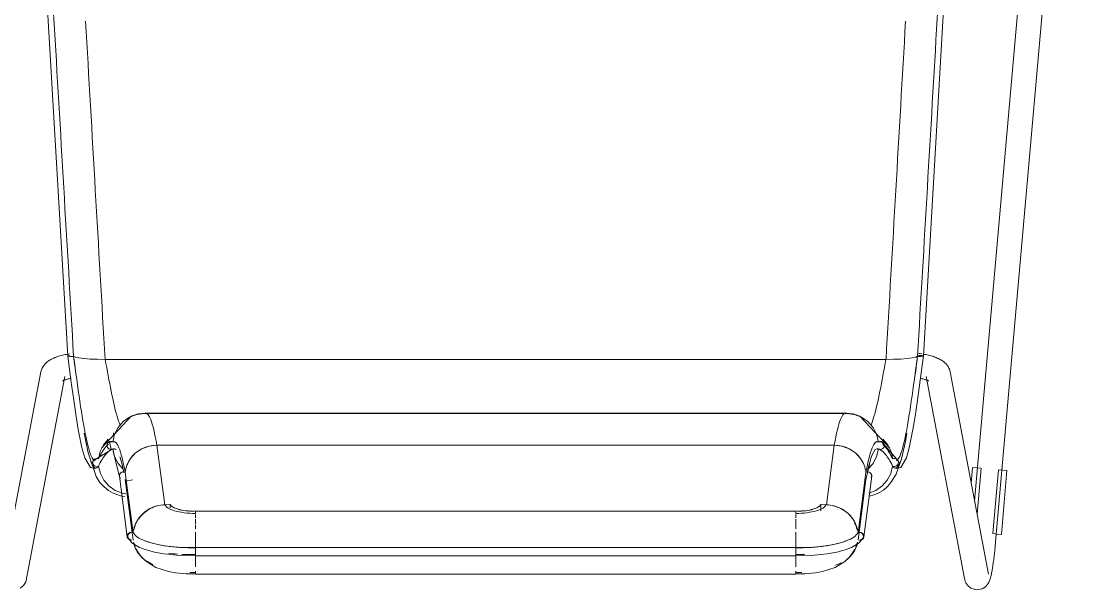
# Model space of a CAD drawing. Header units: millimetres. Extents: x 155927 to 326028, y -36033 to 97293.
# Drawn here: x 181258 to 181776, y 11463 to 11742 of the extents above; entities that cross this region are included whole.
import ezdxf

# ---------------------------------------------------------------- set-up
doc = ezdxf.new("R2010")
doc.units = ezdxf.units.MM
doc.header["$MEASUREMENT"] = 0
doc.layers.add('I-FURN', color=8, linetype='CONTINUOUS', lineweight=9)

msp = doc.modelspace()

# ---------------------------------------------------------------- linework, layer by layer
at = {"layer": 'I-FURN'}
for p, q in [((181763.88, 11930.92), (181726.58, 11506.42)), ((181736.88, 11486.55), (181775.83, 11929.87)), ((181281.16, 11577.84), (181261.88, 11909.75)), ((181701.4, 11577.84), (181720.68, 11909.75)), ((181279.23, 11578.34), (181279.89, 11578.49)), ((181279.89, 11578.49), (181280.57, 11578.62)), ((181280.57, 11578.62), (181281.27, 11578.75)), ((181281.27, 11578.75), (181281.97, 11578.86)), ((181699.87, 11578.97), (181699.15, 11579.07)), ((181700.59, 11578.86), (181699.87, 11578.97)), ((181701.99, 11578.62), (181701.29, 11578.75)), ((181702.67, 11578.49), (181701.99, 11578.62)), ((181703.33, 11578.34), (181702.67, 11578.49)), ((181269.03, 11572.66), (181269.51, 11573.35)), ((181269.51, 11573.35), (181270.02, 11573.95)), ((181270.02, 11573.95), (181270.55, 11574.47)), ((181270.55, 11574.47), (181271.08, 11574.92)), ((181271.08, 11574.92), (181271.61, 11575.32)), ((181271.61, 11575.32), (181272.14, 11575.68)), ((181272.14, 11575.68), (181272.68, 11576)), ((181272.68, 11576), (181273.22, 11576.29)), ((181273.22, 11576.29), (181273.77, 11576.57)), ((181273.77, 11576.57), (181274.33, 11576.82)), ((181274.33, 11576.82), (181274.9, 11577.05)), ((181274.9, 11577.05), (181275.48, 11577.27)), ((181275.48, 11577.27), (181276.08, 11577.48)), ((181276.08, 11577.48), (181276.68, 11577.67)), ((181276.68, 11577.67), (181277.3, 11577.86)), ((181277.3, 11577.86), (181277.93, 11578.03)), ((181277.93, 11578.03), (181278.57, 11578.19)), ((181278.57, 11578.19), (181279.23, 11578.34)), ((181281.16, 11577.84), (181281.22, 11577.89)), ((181281.23, 11577.89), (181281.17, 11577.84)), ((181281.17, 11577.84), (181282.72, 11565.98)), ((181281.7, 11577.99), (181281.41, 11577.94)), ((181281.41, 11577.94), (181281.7, 11577.99)), ((181281.43, 11577.73), (181281.73, 11577.69)), ((181281.73, 11577.69), (181281.43, 11577.73)), ((181282.08, 11578.02), (181281.7, 11577.99)), ((181281.7, 11577.99), (181282.08, 11578.02)), ((181281.73, 11577.69), (181282.12, 11577.66)), ((181282.11, 11577.66), (181281.73, 11577.69)), ((181282.57, 11577.64), (181282.11, 11577.66)), ((181282.12, 11577.66), (181282.57, 11577.64)), ((181282.57, 11577.64), (181283.06, 11577.63)), ((181283.06, 11577.63), (181282.57, 11577.64)), ((181283.06, 11577.63), (181283.56, 11577.63)), ((181283.56, 11577.63), (181283.06, 11577.63)), ((181283.56, 11577.63), (181284.03, 11577.65)), ((181284.03, 11577.65), (181283.56, 11577.63)), ((181284.93, 11577.25), (181284.03, 11577.65)), ((181284.03, 11577.65), (181284.93, 11577.25)), ((181286.67, 11576.88), (181284.93, 11577.25)), ((181284.93, 11577.25), (181286.68, 11576.88)), ((181289.14, 11576.57), (181286.68, 11576.88)), ((181286.68, 11576.88), (181289.17, 11576.57)), ((181292.23, 11576.33), (181289.17, 11576.57)), ((181289.17, 11576.57), (181292.28, 11576.33)), ((181295.75, 11576.18), (181292.27, 11576.33)), ((181292.28, 11576.33), (181295.81, 11576.18)), ((181299.5, 11576.12), (181295.81, 11576.18)), ((181295.81, 11576.18), (181299.58, 11576.12)), ((181299.58, 11576.12), (181682.98, 11576.12)), ((181683.06, 11576.12), (181299.58, 11576.12)), ((181682.98, 11576.12), (181686.75, 11576.18)), ((181686.75, 11576.18), (181683.06, 11576.12)), ((181686.75, 11576.18), (181690.28, 11576.33)), ((181690.29, 11576.33), (181686.81, 11576.18)), ((181690.28, 11576.33), (181693.39, 11576.57)), ((181693.39, 11576.57), (181690.33, 11576.33)), ((181693.39, 11576.57), (181695.88, 11576.88)), ((181695.88, 11576.88), (181693.42, 11576.57)), ((181695.88, 11576.88), (181697.63, 11577.25)), ((181697.63, 11577.25), (181695.89, 11576.88)), ((181698.53, 11577.65), (181697.63, 11577.25)), ((181697.63, 11577.25), (181698.53, 11577.65)), ((181698.53, 11577.65), (181699, 11577.63)), ((181699, 11577.63), (181698.53, 11577.65)), ((181699, 11577.63), (181699.5, 11577.63)), ((181699.5, 11577.63), (181699, 11577.63)), ((181699.54, 11578.05), (181699.04, 11578.05)), ((181699.04, 11578.05), (181699.54, 11578.05)), ((181699.5, 11577.63), (181699.99, 11577.64)), ((181699.99, 11577.64), (181699.5, 11577.63)), ((181700.03, 11578.04), (181699.54, 11578.05)), ((181699.54, 11578.05), (181700.03, 11578.04)), ((181701.39, 11577.84), (181699.84, 11565.98)), ((181699.99, 11577.64), (181700.44, 11577.66)), ((181700.45, 11577.66), (181699.99, 11577.64)), ((181700.48, 11578.02), (181700.03, 11578.04)), ((181700.03, 11578.04), (181700.48, 11578.02)), ((181700.44, 11577.66), (181700.83, 11577.69)), ((181700.83, 11577.69), (181700.45, 11577.66)), ((181700.86, 11577.99), (181700.48, 11578.02)), ((181700.48, 11578.02), (181700.86, 11577.99)), ((181700.83, 11577.69), (181701.13, 11577.73)), ((181701.13, 11577.73), (181700.83, 11577.69)), ((181701.15, 11577.94), (181700.86, 11577.99)), ((181700.86, 11577.99), (181701.15, 11577.94)), ((181701.13, 11577.73), (181701.32, 11577.78)), ((181701.33, 11577.78), (181701.13, 11577.73)), ((181701.33, 11577.89), (181701.15, 11577.94)), ((181701.15, 11577.94), (181701.34, 11577.89)), ((181701.32, 11577.78), (181701.39, 11577.84)), ((181701.39, 11577.84), (181701.33, 11577.89)), ((181701.4, 11577.84), (181701.33, 11577.78)), ((181701.34, 11577.89), (181701.4, 11577.84)), ((181703.99, 11578.19), (181703.33, 11578.34)), ((181704.63, 11578.03), (181703.99, 11578.19)), ((181705.26, 11577.86), (181704.63, 11578.03)), ((181705.88, 11577.67), (181705.26, 11577.86)), ((181706.48, 11577.48), (181705.88, 11577.67)), ((181707.08, 11577.27), (181706.48, 11577.48)), ((181707.66, 11577.05), (181707.08, 11577.27)), ((181708.23, 11576.82), (181707.66, 11577.05)), ((181708.79, 11576.57), (181708.23, 11576.82)), ((181709.34, 11576.29), (181708.79, 11576.57)), ((181709.88, 11576), (181709.34, 11576.29)), ((181710.42, 11575.68), (181709.88, 11576)), ((181710.95, 11575.32), (181710.42, 11575.68)), ((181711.48, 11574.92), (181710.95, 11575.32)), ((181712.01, 11574.47), (181711.48, 11574.92)), ((181712.54, 11573.95), (181712.01, 11574.47)), ((181713.05, 11573.35), (181712.54, 11573.95)), ((181713.53, 11572.66), (181713.05, 11573.35)), ((181267.97, 11569.99), (181249.16, 11470.7)), ((181267.97, 11569.99), (181268.23, 11570.98)), ((181268.23, 11570.98), (181268.59, 11571.87)), ((181268.59, 11571.87), (181269.03, 11572.66)), ((181713.97, 11571.87), (181713.53, 11572.66)), ((181714.33, 11570.98), (181713.97, 11571.87)), ((181714.59, 11569.99), (181714.33, 11570.98)), ((181733.4, 11470.7), (181714.59, 11569.99)), ((181260.95, 11468.47), (181279.76, 11567.76)), ((181278.54, 11565.53), (181278.57, 11565.54)), ((181278.57, 11565.54), (181278.64, 11565.59)), ((181278.64, 11565.59), (181278.73, 11565.63)), ((181278.73, 11565.63), (181278.88, 11565.71)), ((181278.88, 11565.71), (181279.07, 11565.8)), ((181279.07, 11565.8), (181279.31, 11565.89)), ((181279.31, 11565.89), (181279.57, 11565.99)), ((181279.57, 11565.99), (181279.88, 11566.1)), ((181279.88, 11566.1), (181280.21, 11566.21)), ((181280.21, 11566.21), (181280.58, 11566.31)), ((181280.58, 11566.31), (181280.97, 11566.42)), ((181280.97, 11566.42), (181281.4, 11566.53)), ((181281.4, 11566.53), (181281.84, 11566.63)), ((181281.84, 11566.63), (181282.31, 11566.73)), ((181282.31, 11566.73), (181282.8, 11566.83)), ((181282.72, 11565.98), (181284.07, 11556.05)), ((181699.84, 11565.98), (181698.49, 11556.05)), ((181700.25, 11566.73), (181699.76, 11566.83)), ((181700.72, 11566.63), (181700.25, 11566.73)), ((181701.16, 11566.53), (181700.72, 11566.63)), ((181701.59, 11566.42), (181701.16, 11566.53)), ((181701.98, 11566.31), (181701.59, 11566.42)), ((181702.35, 11566.21), (181701.98, 11566.31)), ((181702.68, 11566.1), (181702.35, 11566.21)), ((181702.99, 11565.99), (181702.68, 11566.1)), ((181702.8, 11567.76), (181721.61, 11468.47)), ((181703.25, 11565.89), (181702.99, 11565.99)), ((181703.49, 11565.8), (181703.25, 11565.89)), ((181703.68, 11565.71), (181703.49, 11565.8)), ((181703.83, 11565.63), (181703.68, 11565.71)), ((181703.92, 11565.59), (181703.83, 11565.63)), ((181703.99, 11565.54), (181703.92, 11565.59)), ((181704.02, 11565.53), (181703.99, 11565.54)), ((181284.07, 11556.05), (181285.26, 11548.03)), ((181698.49, 11556.05), (181697.3, 11548.03)), ((181285.26, 11548.03), (181286.29, 11541.72)), ((181297.71, 11532.5), (181312.31, 11548.2)), ((181311.53, 11547.78), (181308.39, 11545.61)), ((181308.39, 11545.6), (181311.53, 11547.77)), ((181311.21, 11547.6), (181315.68, 11549.33)), ((181315.1, 11549.15), (181311.53, 11547.78)), ((181311.53, 11547.77), (181315.1, 11549.14)), ((181312.31, 11548.2), (181314.24, 11548.9)), ((181315.1, 11549.14), (181318.89, 11549.62)), ((181318.89, 11549.62), (181315.1, 11549.15)), ((181315.68, 11549.33), (181319.43, 11549.77)), ((181318.89, 11549.62), (181663.67, 11549.62)), ((181663.67, 11549.62), (181318.89, 11549.62)), ((181358.33, 11549.77), (181319.43, 11549.77)), ((181663.13, 11549.77), (181358.33, 11549.77)), ((181666.88, 11549.33), (181663.13, 11549.77)), ((181663.67, 11549.62), (181667.46, 11549.14)), ((181667.46, 11549.15), (181663.67, 11549.62)), ((181671.35, 11547.6), (181666.88, 11549.33)), ((181671.03, 11547.78), (181667.46, 11549.15)), ((181667.46, 11549.14), (181671.03, 11547.77)), ((181670.25, 11548.2), (181668.32, 11548.9)), ((181684.85, 11532.5), (181670.25, 11548.2)), ((181674.17, 11545.61), (181671.03, 11547.78)), ((181671.03, 11547.77), (181674.17, 11545.6)), ((181697.3, 11548.03), (181696.27, 11541.72)), ((181305.88, 11542.74), (181304.13, 11539.34)), ((181304.13, 11539.34), (181305.89, 11542.73)), ((181308.39, 11545.61), (181305.88, 11542.74)), ((181305.89, 11542.73), (181308.39, 11545.6)), ((181676.68, 11542.74), (181674.17, 11545.61)), ((181674.17, 11545.6), (181676.67, 11542.73)), ((181676.67, 11542.73), (181678.43, 11539.34)), ((181678.43, 11539.34), (181676.68, 11542.74)), ((181286.29, 11541.72), (181288.09, 11532.7)), ((181289.27, 11539.92), (181291.17, 11530.26)), ((181304.13, 11539.34), (181303.24, 11535.63)), ((181679.32, 11535.63), (181678.43, 11539.34)), ((181692.55, 11535.86), (181693.29, 11539.92)), ((181696.27, 11541.72), (181694.47, 11532.7)), ((181288.09, 11532.7), (181289.5, 11527.7)), ((181293.6, 11526.31), (181302.99, 11532.02)), ((181298.65, 11534.18), (181297.01, 11530.85)), ((181297.02, 11530.85), (181298.66, 11534.17)), ((181301.05, 11537.01), (181298.65, 11534.18)), ((181298.66, 11534.18), (181301.05, 11537.01)), ((181300.46, 11534.37), (181300.39, 11533.87)), ((181300.39, 11533.87), (181300.46, 11533.38)), ((181300.4, 11533.87), (181300.46, 11534.36)), ((181300.46, 11533.38), (181300.4, 11533.87)), ((181300.46, 11534.36), (181300.65, 11534.83)), ((181300.65, 11534.83), (181300.46, 11534.37)), ((181300.65, 11532.92), (181300.46, 11533.38)), ((181300.46, 11533.38), (181300.65, 11532.92)), ((181300.65, 11534.83), (181300.95, 11535.23)), ((181300.94, 11535.23), (181300.65, 11534.83)), ((181300.95, 11532.52), (181300.65, 11532.92)), ((181300.65, 11532.92), (181300.94, 11532.52)), ((181301.33, 11535.54), (181300.94, 11535.23)), ((181300.94, 11532.52), (181301.33, 11532.2)), ((181300.95, 11535.23), (181301.33, 11535.54)), ((181301.33, 11532.21), (181300.95, 11532.52)), ((181301.78, 11535.75), (181301.33, 11535.54)), ((181301.33, 11535.54), (181301.78, 11535.74)), ((181301.78, 11532.01), (181301.33, 11532.21)), ((181301.33, 11532.2), (181301.78, 11532)), ((181301.42, 11535.6), (181304.3, 11535.64)), ((181301.72, 11535.73), (181302.56, 11531.84)), ((181301.78, 11535.74), (181302.27, 11535.83)), ((181302.27, 11535.83), (181301.78, 11535.75)), ((181302.27, 11531.92), (181301.78, 11532.01)), ((181301.78, 11532), (181302.27, 11531.92)), ((181302.27, 11535.83), (181302.77, 11535.79)), ((181302.77, 11535.79), (181302.27, 11535.83)), ((181302.77, 11531.96), (181302.27, 11531.92)), ((181302.27, 11531.92), (181302.77, 11531.96)), ((181302.77, 11535.79), (181303.24, 11535.63)), ((181303.24, 11535.63), (181302.77, 11535.79)), ((181303.24, 11532.12), (181302.77, 11531.96)), ((181302.77, 11531.96), (181303.24, 11532.12)), ((181303.24, 11532.12), (181304.13, 11528.41)), ((181303.59, 11530.27), (181303.27, 11532.14)), ((181317.61, 11532.23), (181314.49, 11530.15)), ((181321.15, 11533.54), (181317.61, 11532.23)), ((181324.92, 11534.02), (181321.15, 11533.54)), ((181328.78, 11504.74), (181324.92, 11534.02)), ((181324.92, 11534.02), (181657.64, 11534.02)), ((181657.64, 11534.02), (181324.92, 11534.02)), ((181657.64, 11534.02), (181653.78, 11504.74)), ((181661.41, 11533.54), (181657.64, 11534.02)), ((181664.95, 11532.23), (181661.41, 11533.54)), ((181668.07, 11530.15), (181664.95, 11532.23)), ((181681.14, 11535.6), (181678.26, 11535.64)), ((181678.43, 11528.41), (181679.32, 11532.12)), ((181679.32, 11535.63), (181679.79, 11535.79)), ((181679.79, 11535.79), (181679.32, 11535.63)), ((181679.79, 11531.96), (181679.32, 11532.12)), ((181679.32, 11532.12), (181679.79, 11531.96)), ((181680, 11531.84), (181679.57, 11532.02)), ((181679.79, 11535.79), (181680.29, 11535.83)), ((181680.29, 11535.83), (181679.79, 11535.79)), ((181680.29, 11531.92), (181679.79, 11531.96)), ((181679.79, 11531.96), (181680.29, 11531.92)), ((181680.29, 11535.83), (181680.78, 11535.74)), ((181680.78, 11535.75), (181680.29, 11535.83)), ((181680.78, 11532.01), (181680.29, 11531.92)), ((181680.29, 11531.92), (181680.78, 11532)), ((181681.23, 11535.54), (181680.78, 11535.75)), ((181680.78, 11535.74), (181681.23, 11535.54)), ((181681.23, 11532.21), (181680.78, 11532.01)), ((181680.78, 11532), (181681.23, 11532.2)), ((181688.96, 11526.31), (181680.84, 11535.73)), ((181681.23, 11535.54), (181681.61, 11535.23)), ((181681.62, 11535.23), (181681.23, 11535.54)), ((181681.61, 11532.52), (181681.23, 11532.21)), ((181681.23, 11532.2), (181681.62, 11532.52)), ((181681.51, 11537.01), (181683.9, 11534.17)), ((181683.91, 11534.18), (181681.51, 11537.01)), ((181681.61, 11535.23), (181681.91, 11534.83)), ((181681.91, 11532.92), (181681.61, 11532.52)), ((181681.91, 11534.83), (181681.62, 11535.23)), ((181681.62, 11532.52), (181681.91, 11532.92)), ((181681.91, 11534.83), (181682.1, 11534.36)), ((181682.1, 11534.37), (181681.91, 11534.83)), ((181682.1, 11533.38), (181681.91, 11532.92)), ((181681.91, 11532.92), (181682.1, 11533.38)), ((181682.17, 11533.87), (181682.1, 11534.37)), ((181682.1, 11534.36), (181682.16, 11533.87)), ((181682.16, 11533.87), (181682.1, 11533.38)), ((181682.1, 11533.38), (181682.17, 11533.87)), ((181683.9, 11534.17), (181685.54, 11530.85)), ((181685.55, 11530.85), (181683.91, 11534.18)), ((181690.66, 11527.34), (181692.55, 11535.86)), ((181694.47, 11532.7), (181693.06, 11527.7)), ((181289.5, 11527.7), (181292.27, 11523.07)), ((181291.17, 11530.26), (181295.16, 11518.55)), ((181293.93, 11526.8), (181293.64, 11526.4)), ((181293.65, 11526.4), (181293.94, 11526.8)), ((181294.31, 11527.12), (181293.93, 11526.8)), ((181293.94, 11526.8), (181294.31, 11527.12)), ((181294.31, 11527.12), (181294.76, 11527.33)), ((181294.76, 11527.33), (181294.31, 11527.12)), ((181294.76, 11527.33), (181295.25, 11527.42)), ((181295.25, 11527.42), (181294.76, 11527.33)), ((181295.25, 11527.42), (181295.75, 11527.39)), ((181295.75, 11527.39), (181295.25, 11527.42)), ((181295.75, 11527.39), (181296.23, 11527.24)), ((181296.23, 11527.24), (181295.75, 11527.39)), ((181296.23, 11527.24), (181297.02, 11530.85)), ((181297.01, 11530.85), (181296.23, 11527.24)), ((181306.56, 11518.66), (181303.59, 11530.27)), ((181304.13, 11528.41), (181305.88, 11525.01)), ((181314.49, 11530.15), (181312.01, 11527.41)), ((181670.55, 11527.41), (181668.07, 11530.15)), ((181676.68, 11525.01), (181678.43, 11528.41)), ((181685.54, 11530.85), (181686.33, 11527.24)), ((181686.33, 11527.24), (181685.55, 11530.85)), ((181686.33, 11527.24), (181686.81, 11527.39)), ((181686.81, 11527.39), (181686.33, 11527.24)), ((181686.81, 11527.39), (181687.31, 11527.42)), ((181687.31, 11527.42), (181686.81, 11527.39)), ((181687.31, 11527.42), (181687.8, 11527.33)), ((181687.8, 11527.33), (181687.31, 11527.42)), ((181687.8, 11527.33), (181688.25, 11527.12)), ((181688.25, 11527.12), (181687.8, 11527.33)), ((181687.99, 11519.71), (181690.66, 11527.34)), ((181688.25, 11527.12), (181688.62, 11526.8)), ((181688.63, 11526.8), (181688.25, 11527.12)), ((181688.62, 11526.8), (181688.91, 11526.4)), ((181688.92, 11526.4), (181688.63, 11526.8)), ((181693.06, 11527.7), (181690.29, 11523.07)), ((181292.27, 11523.07), (181294.46, 11522.53)), ((181293.46, 11525.94), (181293.4, 11525.45)), ((181293.4, 11525.45), (181293.47, 11524.97)), ((181293.41, 11525.45), (181293.46, 11525.94)), ((181293.48, 11524.97), (181293.41, 11525.45)), ((181293.46, 11525.94), (181293.65, 11526.4)), ((181293.64, 11526.4), (181293.46, 11525.94)), ((181293.47, 11524.97), (181293.67, 11524.52)), ((181293.67, 11524.52), (181293.48, 11524.97)), ((181293.97, 11524.12), (181293.67, 11524.52)), ((181293.67, 11524.52), (181293.97, 11524.12)), ((181294.36, 11523.82), (181293.97, 11524.12)), ((181293.97, 11524.12), (181294.36, 11523.81)), ((181294.82, 11523.62), (181294.36, 11523.82)), ((181294.36, 11523.81), (181294.81, 11523.62)), ((181294.46, 11522.53), (181295.37, 11522.83)), ((181294.81, 11523.62), (181295.31, 11523.54)), ((181295.31, 11523.55), (181294.82, 11523.62)), ((181296.28, 11523.75), (181295.81, 11523.59)), ((181295.81, 11523.59), (181296.28, 11523.75)), ((181296.43, 11522.8), (181296.28, 11523.75)), ((181296.28, 11523.75), (181297.18, 11520.12)), ((181305.88, 11525.01), (181308.39, 11522.14)), ((181674.41, 11522.61), (181673.04, 11516.32)), ((181674.17, 11522.14), (181676.68, 11525.01)), ((181675.17, 11525.04), (181674.41, 11522.61)), ((181685.38, 11520.12), (181686.28, 11523.75)), ((181686.28, 11523.75), (181686.13, 11522.8)), ((181686.75, 11523.59), (181686.28, 11523.75)), ((181686.28, 11523.75), (181686.75, 11523.59)), ((181687.25, 11523.55), (181686.75, 11523.59)), ((181686.75, 11523.59), (181687.25, 11523.54)), ((181688.1, 11522.53), (181687.19, 11522.83)), ((181687.74, 11523.62), (181687.25, 11523.55)), ((181687.25, 11523.54), (181687.75, 11523.62)), ((181688.2, 11523.82), (181687.74, 11523.62)), ((181687.75, 11523.62), (181688.2, 11523.81)), ((181690.29, 11523.07), (181688.1, 11522.53)), ((181688.59, 11524.12), (181688.2, 11523.82)), ((181688.2, 11523.81), (181688.59, 11524.12)), ((181688.89, 11524.52), (181688.59, 11524.12)), ((181688.59, 11524.12), (181688.89, 11524.52)), ((181688.81, 11526.58), (181688.93, 11526.37)), ((181689.08, 11524.97), (181688.89, 11524.52)), ((181688.89, 11524.52), (181689.09, 11524.97)), ((181688.91, 11526.4), (181689.1, 11525.94)), ((181689.1, 11525.94), (181688.92, 11526.4)), ((181689.15, 11525.45), (181689.08, 11524.97)), ((181689.09, 11524.97), (181689.16, 11525.45)), ((181689.1, 11525.94), (181689.15, 11525.45)), ((181689.16, 11525.45), (181689.1, 11525.94)), ((181725.55, 11523.05), (181724.85, 11515.16)), ((181725.55, 11523.05), (181727.59, 11522.87)), ((181727.59, 11522.87), (181729.65, 11522.69)), ((181727.79, 11500.08), (181729.78, 11522.68)), ((181738.22, 11521.94), (181735.46, 11490.53)), ((181738.35, 11521.93), (181740.41, 11521.75)), ((181742.46, 11521.57), (181739.7, 11490.16)), ((181740.41, 11521.75), (181742.46, 11521.57)), ((181295.16, 11518.55), (181296.98, 11515.72)), ((181297.18, 11520.12), (181298.92, 11516.8)), ((181298.92, 11516.8), (181301.4, 11513.98)), ((181306.6, 11519.44), (181306.53, 11518.97)), ((181306.53, 11518.97), (181306.6, 11518.5)), ((181310.4, 11488.96), (181306.55, 11518.74)), ((181306.79, 11519.88), (181306.6, 11519.44)), ((181306.6, 11518.5), (181306.79, 11518.06)), ((181307.08, 11520.26), (181306.79, 11519.88)), ((181306.79, 11518.06), (181307.08, 11517.68)), ((181307.47, 11520.57), (181307.08, 11520.26)), ((181307.92, 11520.76), (181307.47, 11520.57)), ((181308.41, 11520.84), (181307.92, 11520.76)), ((181308.91, 11520.8), (181308.41, 11520.84)), ((181309.38, 11520.64), (181313.22, 11490.94)), ((181313.24, 11487.4), (181309.4, 11517.1)), ((181309.52, 11516.32), (181313.01, 11517)), ((181673.16, 11517.1), (181669.32, 11487.4)), ((181673.18, 11520.64), (181669.34, 11490.94)), ((181676.01, 11518.74), (181672.16, 11488.96)), ((181674.15, 11520.84), (181673.65, 11520.8)), ((181674.64, 11520.76), (181674.15, 11520.84)), ((181675.09, 11520.57), (181674.64, 11520.76)), ((181675.48, 11520.26), (181675.09, 11520.57)), ((181675.77, 11519.88), (181675.48, 11520.26)), ((181675.96, 11519.44), (181675.77, 11519.88)), ((181675.77, 11518.06), (181675.96, 11518.5)), ((181676.03, 11518.97), (181675.96, 11519.44)), ((181675.96, 11518.5), (181676.03, 11518.97)), ((181681.16, 11513.98), (181683.64, 11516.8)), ((181683.64, 11516.8), (181685.38, 11520.12)), ((181685.49, 11515.6), (181687.99, 11519.71)), ((181296.98, 11515.72), (181298.97, 11513.48)), ((181298.97, 11513.48), (181301.14, 11511.7)), ((181301.14, 11511.7), (181303.41, 11510.36)), ((181301.4, 11513.98), (181304.49, 11511.8)), ((181304.49, 11511.8), (181308, 11510.4)), ((181674.56, 11510.4), (181678.07, 11511.8)), ((181678.07, 11511.8), (181681.16, 11513.98)), ((181679.57, 11510.57), (181681.77, 11511.95)), ((181681.77, 11511.95), (181683.75, 11513.63)), ((181683.75, 11513.63), (181685.49, 11515.6)), ((181303.41, 11510.36), (181307.01, 11509.06)), ((181307.01, 11509.06), (181309.28, 11508.77)), ((181309.75, 11510.04), (181308, 11510.41)), ((181308, 11510.4), (181309.74, 11510.03)), ((181674.7, 11508.89), (181677.21, 11509.55)), ((181677.21, 11509.55), (181679.57, 11510.57)), ((181331.5, 11504.81), (181328.78, 11504.74)), ((181331.5, 11504.81), (181331.5, 11503.15)), ((181332.14, 11503.95), (181331.5, 11504.81)), ((181333.49, 11503.16), (181332.14, 11503.95)), ((181335.47, 11502.49), (181333.49, 11503.16)), ((181337.97, 11501.98), (181335.47, 11502.49)), ((181340.82, 11501.66), (181337.97, 11501.98)), ((181343.85, 11501.55), (181340.82, 11501.66)), ((181638.71, 11501.55), (181343.85, 11501.55)), ((181343.85, 11501.49), (181638.71, 11501.49)), ((181641.74, 11501.66), (181638.71, 11501.55)), ((181644.59, 11501.98), (181641.74, 11501.66)), ((181647.09, 11502.49), (181644.59, 11501.98)), ((181649.07, 11503.16), (181647.09, 11502.49)), ((181650.42, 11503.95), (181649.07, 11503.16)), ((181651.06, 11504.81), (181650.42, 11503.95)), ((181651.06, 11501.8), (181651.06, 11504.81)), ((181653.78, 11504.74), (181651.06, 11504.81)), ((181343.85, 11498.23), (181343.85, 11499.97)), ((181343.85, 11495.18), (181343.85, 11497.64)), ((181638.71, 11499.97), (181638.71, 11498.23)), ((181638.71, 11497.64), (181638.71, 11495.18)), ((181312.47, 11493.37), (181312.79, 11490.93)), ((181343.85, 11492.82), (181343.85, 11494.66)), ((181343.85, 11487.63), (181343.85, 11491.19)), ((181638.71, 11494.94), (181638.71, 11495.14)), ((181638.71, 11494.95), (181638.71, 11492.82)), ((181638.71, 11491.19), (181638.71, 11487.63)), ((181670.09, 11493.37), (181669.47, 11488.59)), ((181737.65, 11490.34), (181735.59, 11490.52)), ((181310.76, 11488.46), (181312.65, 11486.08)), ((181312.65, 11486.08), (181316.48, 11483.78)), ((181319.18, 11486.92), (181322.62, 11485.82)), ((181322.62, 11485.82), (181327.05, 11484.86)), ((181343.85, 11487.44), (181343.85, 11483.62)), ((181343.85, 11483.62), (181343.85, 11487.44)), ((181638.71, 11483.62), (181638.71, 11487.44)), ((181638.71, 11487.44), (181638.71, 11483.62)), ((181656.54, 11485.05), (181660.04, 11485.85)), ((181660.04, 11485.85), (181662.86, 11486.73)), ((181662.86, 11486.73), (181663.38, 11486.92)), ((181669.91, 11486.08), (181666.08, 11483.78)), ((181671.8, 11488.46), (181669.91, 11486.08)), ((181736.73, 11484.89), (181736.8, 11485.64)), ((181736.8, 11485.64), (181736.87, 11486.39)), ((181736.87, 11486.39), (181736.88, 11486.55)), ((181739.7, 11490.16), (181737.65, 11490.34)), ((181314.78, 11482.97), (181316.12, 11480.7)), ((181316.12, 11480.7), (181317.79, 11478.63)), ((181316.48, 11483.78), (181319.65, 11482.58)), ((181319.65, 11482.58), (181323.69, 11481.5)), ((181323.69, 11481.5), (181328.41, 11480.64)), ((181327.05, 11484.86), (181331.07, 11484.26)), ((181328.41, 11480.64), (181336.29, 11479.84)), ((181331.07, 11484.26), (181337.63, 11483.73)), ((181337.63, 11483.73), (181343.85, 11483.65)), ((181638.71, 11483.65), (181343.85, 11483.65)), ((181343.85, 11479.69), (181343.85, 11483.54)), ((181343.85, 11483.54), (181343.85, 11483.32)), ((181343.85, 11483.32), (181343.85, 11482.99)), ((181343.85, 11482.99), (181343.85, 11482.57)), ((181343.85, 11482.57), (181343.85, 11482.1)), ((181343.85, 11482.1), (181343.85, 11481.6)), ((181343.85, 11481.6), (181343.85, 11481.1)), ((181343.85, 11481.1), (181343.85, 11480.65)), ((181343.85, 11480.65), (181343.85, 11480.26)), ((181343.85, 11480.26), (181343.85, 11479.96)), ((181638.71, 11483.65), (181645.12, 11483.74)), ((181638.71, 11483.65), (181638.71, 11479.69)), ((181638.71, 11483.54), (181638.71, 11483.65)), ((181638.71, 11483.32), (181638.71, 11483.54)), ((181638.71, 11482.99), (181638.71, 11483.32)), ((181638.71, 11482.57), (181638.71, 11482.99)), ((181638.71, 11482.1), (181638.71, 11482.57)), ((181638.71, 11481.6), (181638.71, 11482.1)), ((181638.71, 11481.1), (181638.71, 11481.6)), ((181638.71, 11480.65), (181638.71, 11481.1)), ((181638.71, 11480.26), (181638.71, 11480.65)), ((181638.71, 11479.96), (181638.71, 11480.26)), ((181645.12, 11483.74), (181651.1, 11484.22)), ((181654.15, 11480.64), (181646.27, 11479.84)), ((181651.1, 11484.22), (181656.54, 11485.05)), ((181658.87, 11481.5), (181654.15, 11480.64)), ((181662.91, 11482.58), (181658.87, 11481.5)), ((181666.08, 11483.78), (181662.91, 11482.58)), ((181666.44, 11480.7), (181664.77, 11478.63)), ((181667.78, 11482.97), (181666.44, 11480.7)), ((181736.19, 11479.77), (181736.27, 11480.48)), ((181736.27, 11480.48), (181736.35, 11481.2)), ((181736.35, 11481.2), (181736.43, 11481.93)), ((181736.43, 11481.93), (181736.51, 11482.66)), ((181736.51, 11482.66), (181736.58, 11483.4)), ((181736.58, 11483.4), (181736.66, 11484.14)), ((181736.66, 11484.14), (181736.73, 11484.89)), ((181317.79, 11478.63), (181319.76, 11476.8)), ((181319.76, 11476.8), (181324.48, 11473.93)), ((181336.29, 11479.84), (181343.85, 11479.69)), ((181343.85, 11479.96), (181343.85, 11479.76)), ((181343.85, 11479.93), (181343.85, 11476.91)), ((181343.85, 11476.92), (181343.85, 11479.93)), ((181343.85, 11479.76), (181343.85, 11479.69)), ((181343.85, 11479.69), (181638.71, 11479.69)), ((181343.85, 11474.17), (181343.85, 11476.75)), ((181638.71, 11479.76), (181638.71, 11479.96)), ((181638.71, 11476.91), (181638.71, 11479.93)), ((181638.71, 11479.93), (181638.71, 11476.92)), ((181646.27, 11479.84), (181638.71, 11479.69)), ((181638.71, 11479.69), (181638.71, 11479.76)), ((181638.71, 11476.75), (181638.71, 11474.17)), ((181662.8, 11476.8), (181658.08, 11473.93)), ((181664.77, 11478.63), (181662.8, 11476.8)), ((181735.48, 11474.54), (181735.57, 11475.14)), ((181735.57, 11475.14), (181735.66, 11475.76)), ((181735.66, 11475.76), (181735.75, 11476.4)), ((181735.75, 11476.4), (181735.84, 11477.05)), ((181735.84, 11477.05), (181735.93, 11477.71)), ((181735.93, 11477.71), (181736.02, 11478.39)), ((181736.02, 11478.39), (181736.1, 11479.07)), ((181736.1, 11479.07), (181736.19, 11479.77)), ((181324.48, 11473.93), (181330.63, 11471.9)), ((181330.63, 11471.9), (181334.13, 11471.25)), ((181334.13, 11471.25), (181339.34, 11470.73)), ((181339.34, 11470.73), (181343.85, 11470.65)), ((181343.85, 11470.67), (181343.85, 11472.14)), ((181343.85, 11470.82), (181343.85, 11470.65)), ((181343.85, 11470.65), (181638.71, 11470.65)), ((181638.71, 11472.14), (181638.71, 11470.67)), ((181638.71, 11470.65), (181638.71, 11470.82)), ((181643.22, 11470.73), (181638.71, 11470.65)), ((181648.43, 11471.25), (181643.22, 11470.73)), ((181651.93, 11471.9), (181648.43, 11471.25)), ((181658.08, 11473.93), (181651.93, 11471.9)), ((181734.53, 11469.48), (181734.63, 11469.91)), ((181734.63, 11469.91), (181734.73, 11470.35)), ((181734.73, 11470.35), (181734.83, 11470.81)), ((181734.83, 11470.81), (181734.92, 11471.29)), ((181734.92, 11471.29), (181735.02, 11471.79)), ((181735.02, 11471.79), (181735.11, 11472.3)), ((181735.11, 11472.3), (181735.2, 11472.83)), ((181735.2, 11472.83), (181735.3, 11473.39)), ((181735.3, 11473.39), (181735.39, 11473.95)), ((181735.39, 11473.95), (181735.48, 11474.54)), ((181257.81, 11463.71), (181259.39, 11465.03)), ((181259.39, 11465.03), (181260.14, 11466.11)), ((181260.14, 11466.11), (181260.51, 11466.91)), ((181260.51, 11466.91), (181260.72, 11467.53)), ((181260.72, 11467.53), (181260.86, 11468.05)), ((181260.86, 11468.05), (181260.95, 11468.47)), ((181721.7, 11468.05), (181721.61, 11468.47)), ((181721.84, 11467.53), (181721.7, 11468.05)), ((181722.05, 11466.91), (181721.84, 11467.53)), ((181722.42, 11466.11), (181722.05, 11466.91)), ((181723.17, 11465.03), (181722.42, 11466.11)), ((181724.75, 11463.71), (181723.17, 11465.03)), ((181731.91, 11464.4), (181732.77, 11465.31)), ((181732.77, 11465.31), (181733.25, 11466.01)), ((181733.25, 11466.01), (181733.55, 11466.57)), ((181733.55, 11466.57), (181733.77, 11467.05)), ((181733.77, 11467.05), (181733.94, 11467.47)), ((181733.94, 11467.47), (181734.08, 11467.88)), ((181734.08, 11467.88), (181734.2, 11468.27)), ((181734.2, 11468.27), (181734.32, 11468.67)), ((181734.32, 11468.67), (181734.43, 11469.07)), ((181734.43, 11469.07), (181734.53, 11469.48)), ((181724.75, 11463.71), (181727.5, 11462.87)), ((181727.5, 11462.87), (181730.26, 11463.36)), ((181730.26, 11463.36), (181731.91, 11464.4))]:
    msp.add_line(p, q, dxfattribs=at)
for centre, major_axis, ratio, start_param, end_param in [((181325.05, 11518.95), (15.78, 0), 0.955139, 1.579038, 2.545717), ((181657.51, 11518.95), (15.78, 0), 0.955139, 0.595876, 1.562553), ((181325.05, 11518.95), (15.78, 0), 0.955139, 2.545839, 2.787386), ((181657.51, 11518.95), (15.78, 0), 0.955139, 0.354206, 0.595753), ((181325.05, 11518.95), (15.78, 0), 0.955139, 2.787556, 3.029056), ((181657.51, 11518.95), (15.78, 0), 0.955139, 0.112537, 0.354036), ((181308.5, 11518.97), (1.96, 0), 0.955139, 1.359855, 3.903556), ((181674.06, 11518.97), (1.96, 0), 0.955139, 5.775592, 8.064923), ((181343.85, 11486.4), (0, 15.75), 0.000004, 0.290246, 0.472486), ((181638.71, 11486.4), (0, 15.75), 0.000004, 5.8107, 5.99294), ((181343.85, 11474.93), (12.4, 0), 0.287441, 4.492176, 4.712389), ((181638.71, 11474.93), (12.4, 0), 0.287441, 4.712389, 4.950404)]:
    msp.add_ellipse(centre, major_axis=major_axis, ratio=ratio, start_param=start_param, end_param=end_param, dxfattribs=at)
for points in [[(181264.71, 11909.65), (181267.93, 11854.24), (181274.37, 11743.48), (181280.81, 11632.89), (181284.03, 11577.65)], [(181717.85, 11909.65), (181714.63, 11854.24), (181708.19, 11743.48), (181701.75, 11632.89), (181698.53, 11577.65)], [(181299.5, 11576.12), (181296.31, 11631.48), (181293.11, 11686.9), (181289.92, 11742.36)], [(181692.65, 11742.36), (181689.45, 11686.9), (181686.25, 11631.48), (181683.06, 11576.12)], [(181285.23, 11568.28), (181284.84, 11571.38), (181284.44, 11574.51), (181284.05, 11577.64)], [(181697.35, 11568.48), (181697.74, 11571.51), (181698.13, 11574.58), (181698.51, 11577.64)], [(181319.43, 11549.77), (181319.25, 11549.77), (181319.07, 11549.72), (181318.89, 11549.62)], [(181663.67, 11549.62), (181663.49, 11549.72), (181663.31, 11549.77), (181663.13, 11549.77)], [(181303.8, 11538.69), (181303.74, 11539.15), (181303.68, 11539.62), (181303.63, 11540.09)], [(181309.38, 11520.64), (181308.35, 11526.15), (181306.31, 11534.21), (181304.26, 11536.18), (181303.24, 11535.63)], [(181304.87, 11531.7), (181304.33, 11532.27), (181303.78, 11532.41), (181303.24, 11532.12)], [(181673.18, 11520.64), (181674.21, 11526.15), (181676.25, 11534.21), (181678.3, 11536.18), (181679.32, 11535.63)], [(181308.75, 11520.43), (181308.09, 11523.56), (181307.43, 11526.48), (181306.77, 11528.2)], [(181328.78, 11504.74), (181327.49, 11504.7), (181324.99, 11504.34), (181321.39, 11502.93), (181318.24, 11500.74), (181315.71, 11497.9), (181313.95, 11494.56), (181313.37, 11492.18), (181313.22, 11490.94)], [(181343.85, 11500.43), (181341.96, 11500.46), (181338.22, 11500.72), (181333.43, 11501.68), (181330.1, 11503.07), (181329.16, 11504.17), (181329.03, 11504.73)], [(181335.48, 11502.44), (181337.53, 11501.9), (181340.25, 11501.61), (181343.02, 11501.52)], [(181653.53, 11504.73), (181653.27, 11503.62), (181649.89, 11501.45), (181642.49, 11500.48), (181638.71, 11500.43)], [(181639.54, 11501.5), (181642.32, 11501.56), (181645.47, 11501.83), (181647.08, 11502.44)], [(181669.34, 11490.94), (181669.19, 11492.18), (181668.61, 11494.56), (181666.85, 11497.9), (181664.32, 11500.74), (181661.17, 11502.93), (181657.57, 11504.34), (181655.07, 11504.7), (181653.78, 11504.74)], [(181314.47, 11494.94), (181314.69, 11495.46), (181314.93, 11495.97), (181315.2, 11496.46)], [(181667.64, 11495.91), (181668.19, 11494.81), (181668.52, 11493.64), (181668.8, 11492.45)], [(181319.01, 11486.98), (181317.55, 11487.55), (181315.09, 11488.82), (181313.78, 11490.22), (181313.42, 11490.95)], [(181313.68, 11492.46), (181313.84, 11493.16), (181314.05, 11493.86), (181314.3, 11494.54)], [(181669.14, 11490.95), (181668.78, 11490.22), (181667.47, 11488.82), (181663.77, 11486.92), (181658.7, 11485.39), (181652.56, 11484.28), (181645.7, 11483.65), (181641.05, 11483.58), (181638.71, 11483.62)], [(181669.6, 11491.1), (181669.69, 11491.11), (181669.85, 11491.13), (181670.02, 11491.13), (181670.1, 11491.13)], [(181314.31, 11484.06), (181314.05, 11484.72), (181313.89, 11485.39), (181313.74, 11486.08)], [(181668.85, 11485.99), (181668.7, 11485.33), (181668.5, 11484.69), (181668.26, 11484.05)], [(181335.05, 11480.47), (181333.57, 11480.58), (181332.12, 11480.72), (181330.7, 11480.9)], [(181343.85, 11480.22), (181341.63, 11480.18), (181339.43, 11480.22), (181337.25, 11480.33)], [(181642.97, 11480.24), (181641.56, 11480.2), (181640.14, 11480.2), (181638.71, 11480.22)], [(181658.31, 11475.1), (181659.27, 11475.36), (181660.2, 11475.7), (181661.09, 11476.13)], [(181343.85, 11470.74), (181342.28, 11470.74), (181340.77, 11470.81), (181339.34, 11470.95)], [(181643.68, 11470.96), (181642.09, 11470.81), (181640.42, 11470.74), (181638.71, 11470.74)]]:
    msp.add_open_spline(points, degree=3, dxfattribs=at)
for points, knots in [([(181294.4, 11526.36), (181293.99, 11526.55), (181292.57, 11528.15), (181290.13, 11536.45), (181287.08, 11554.89), (181285.05, 11570.1), (181284.03, 11577.65)], [0.1500589, 0.1500589, 0.1500589, 0.1500589, 0.25, 0.5, 0.75, 1, 1, 1, 1]), ([(181306.88, 11543.85), (181306.39, 11545), (181304.93, 11549.24), (181302.5, 11559.95), (181300.55, 11570.73), (181299.58, 11576.12)], [0.375, 0.375, 0.375, 0.375, 0.5, 0.75, 1, 1, 1, 1]), ([(181682.98, 11576.12), (181682.01, 11570.73), (181680.06, 11559.95), (181677.63, 11549.24), (181676.17, 11545), (181675.68, 11543.85)], [0, 0, 0, 0, 0.25, 0.5, 0.625, 0.625, 0.625, 0.625]), ([(181688.16, 11526.36), (181688.57, 11526.55), (181689.99, 11528.15), (181692.43, 11536.45), (181695.48, 11554.89), (181697.51, 11570.1), (181698.53, 11577.65)], [0.1500588, 0.1500588, 0.1500588, 0.1500588, 0.25, 0.5, 0.75, 1, 1, 1, 1]), ([(181324.92, 11534.02), (181323.92, 11539.75), (181322.09, 11547.39), (181320.25, 11549.77), (181319.43, 11549.77)], [0, 0, 0, 0, 0.5, 0.9107153, 0.9107153, 0.9107153, 0.9107153]), ([(181663.13, 11549.77), (181662.31, 11549.77), (181660.47, 11547.39), (181658.64, 11539.75), (181657.64, 11534.02)], [0.0892846, 0.0892846, 0.0892846, 0.0892846, 0.5, 1, 1, 1, 1]), ([(181301.11, 11534.37), (181300.65, 11533.97), (181299.02, 11532.3), (181297.4, 11529.65), (181296.23, 11527.24)], [0.3036932, 0.3036932, 0.3036932, 0.3036932, 0.5, 1, 1, 1, 1]), ([(181673.88, 11520.74), (181674.67, 11524.45), (181676.48, 11530.94), (181678.3, 11532.67), (181679.32, 11532.12)], [0.1122148, 0.1122148, 0.1122148, 0.1122148, 0.5, 1, 1, 1, 1]), ([(181681.45, 11534.37), (181681.91, 11533.97), (181683.54, 11532.3), (181685.16, 11529.65), (181686.33, 11527.24)], [0.303693, 0.303693, 0.303693, 0.303693, 0.5, 1, 1, 1, 1]), ([(181302.56, 11531.84), (181301.62, 11531.37), (181299.53, 11529.58), (181297.44, 11526.15), (181296.28, 11523.75)], [0.0974617, 0.0974617, 0.0974617, 0.0974617, 0.5, 1, 1, 1, 1]), ([(181680, 11531.84), (181680.94, 11531.37), (181683.03, 11529.58), (181685.12, 11526.15), (181686.28, 11523.75)], [0.0974621, 0.0974621, 0.0974621, 0.0974621, 0.5, 1, 1, 1, 1]), ([(181296.28, 11523.75), (181295.25, 11522.2), (181294, 11522.42), (181292.74, 11525.33), (181292.51, 11525.96)], [0, 0, 0, 0, 0.25, 0.3070827, 0.3070827, 0.3070827, 0.3070827]), ([(181686.28, 11523.75), (181687.31, 11522.2), (181688.59, 11522.43), (181689.87, 11525.45), (181690.13, 11526.17)], [0, 0, 0, 0, 0.25, 0.3133981, 0.3133981, 0.3133981, 0.3133981]), ([(181316.06, 11497.82), (181317.49, 11499.88), (181320.43, 11502.38), (181324.01, 11503.95), (181325.25, 11504.19)], [-0.6666667, -0.6666667, -0.6666667, -0.6666667, -0.3333333, -0.1666667, -0.1666667, -0.1666667, -0.1666667]), ([(181657.31, 11504.19), (181658.54, 11503.87), (181662.06, 11502.44), (181665.37, 11499.97), (181666.5, 11497.82)], [-0.8333333, -0.8333333, -0.8333333, -0.8333333, -0.6666667, -0.3333333, -0.3333333, -0.3333333, -0.3333333]), ([(181312.37, 11491.12), (181312.22, 11491.12), (181312, 11491.09), (181311.71, 11491.01), (181311.44, 11490.9), (181311.13, 11490.7), (181310.81, 11490.39), (181310.57, 11490.02), (181310.44, 11489.67), (181310.39, 11489.36), (181310.39, 11489.08), (181310.42, 11488.82), (181310.49, 11488.57), (181310.61, 11488.32), (181310.8, 11488.02), (181311.12, 11487.71), (181311.52, 11487.5), (181311.87, 11487.4), (181312.13, 11487.36), (181312.3, 11487.35), (181312.37, 11487.35)], [0.1111111, 0.1111111, 0.1111111, 0.1111111, 0.1666667, 0.1944444, 0.2222222, 0.2777778, 0.3333333, 0.3888889, 0.4444444, 0.4791667, 0.5138889, 0.5486111, 0.5833333, 0.6180556, 0.6527778, 0.7222222, 0.7916667, 0.8263889, 0.8611111, 0.8888889, 0.8888889, 0.8888889, 0.8888889]), ([(181312.46, 11487.37), (181312.29, 11487.38), (181312.01, 11487.42), (181311.62, 11487.56), (181311.21, 11487.82), (181310.75, 11488.34), (181310.5, 11489.2), (181310.73, 11489.99), (181311.12, 11490.52), (181311.51, 11490.84), (181311.81, 11490.98), (181311.97, 11491.03)], [-0.875, -0.875, -0.875, -0.875, -0.8125, -0.765625, -0.71875, -0.625, -0.5, -0.375, -0.3125, -0.25, -0.1875, -0.1875, -0.1875, -0.1875]), ([(181670.19, 11487.36), (181670.34, 11487.35), (181670.56, 11487.37), (181670.85, 11487.44), (181671.12, 11487.54), (181671.43, 11487.72), (181671.75, 11488.01), (181671.99, 11488.37), (181672.12, 11488.72), (181672.17, 11489.03), (181672.17, 11489.3), (181672.14, 11489.57), (181672.07, 11489.82), (181671.95, 11490.07), (181671.76, 11490.38), (181671.44, 11490.71), (181671.04, 11490.94), (181670.69, 11491.06), (181670.32, 11491.13), (181669.87, 11491.12), (181669.52, 11491.02), (181669.34, 11490.94)], [0.1111111, 0.1111111, 0.1111111, 0.1111111, 0.1666667, 0.1944444, 0.2222222, 0.2777778, 0.3333333, 0.3888889, 0.4444444, 0.4791667, 0.5138889, 0.5486111, 0.5833333, 0.6180556, 0.6527778, 0.7222222, 0.7916667, 0.8263889, 0.8611111, 0.9305556, 1, 1, 1, 1]), ([(181670.59, 11491.03), (181670.71, 11490.99), (181670.94, 11490.9), (181671.35, 11490.62), (181671.81, 11490.07), (181672.06, 11489.2), (181671.83, 11488.42), (181671.44, 11487.91), (181671.05, 11487.61), (181670.6, 11487.42), (181670.27, 11487.38), (181670.1, 11487.37)], [-0.8125, -0.8125, -0.8125, -0.8125, -0.765625, -0.71875, -0.625, -0.5, -0.375, -0.3125, -0.25, -0.1875, -0.125, -0.125, -0.125, -0.125]), ([(181313.45, 11486.19), (181313.61, 11485.46), (181314.17, 11483.58), (181315.72, 11480.75), (181317.4, 11478.92), (181318.35, 11478.14)], [0.0634811, 0.0634811, 0.0634811, 0.0634811, 0.1666667, 0.3333333, 0.5, 0.5, 0.5, 0.5]), ([(181343.85, 11483.62), (181341.51, 11483.58), (181336.85, 11483.65), (181330.01, 11484.28), (181323.9, 11485.37), (181320.68, 11486.38), (181319.19, 11486.92)], [0.0000052, 0.0000052, 0.0000052, 0.0000052, 0.1666667, 0.3333333, 0.5, 0.6602535, 0.6602535, 0.6602535, 0.6602535]), ([(181663.06, 11477.27), (181663.46, 11477.55), (181664.83, 11478.58), (181666.83, 11480.75), (181668.44, 11483.6), (181668.91, 11485.54), (181669.08, 11486.31)], [0.434972, 0.434972, 0.434972, 0.434972, 0.5, 0.6666667, 0.8333333, 0.9407177, 0.9407177, 0.9407177, 0.9407177]), ([(181319.15, 11477.52), (181319.88, 11476.99), (181321.13, 11476.28), (181322.46, 11475.65), (181322.97, 11475.45)], [0.5455526, 0.5455526, 0.5455526, 0.5455526, 0.6666667, 0.739481, 0.739481, 0.739481, 0.739481])]:
    msp.add_open_spline(points, degree=3, knots=knots, dxfattribs=at)

doc.saveas('drawing.dxf')
